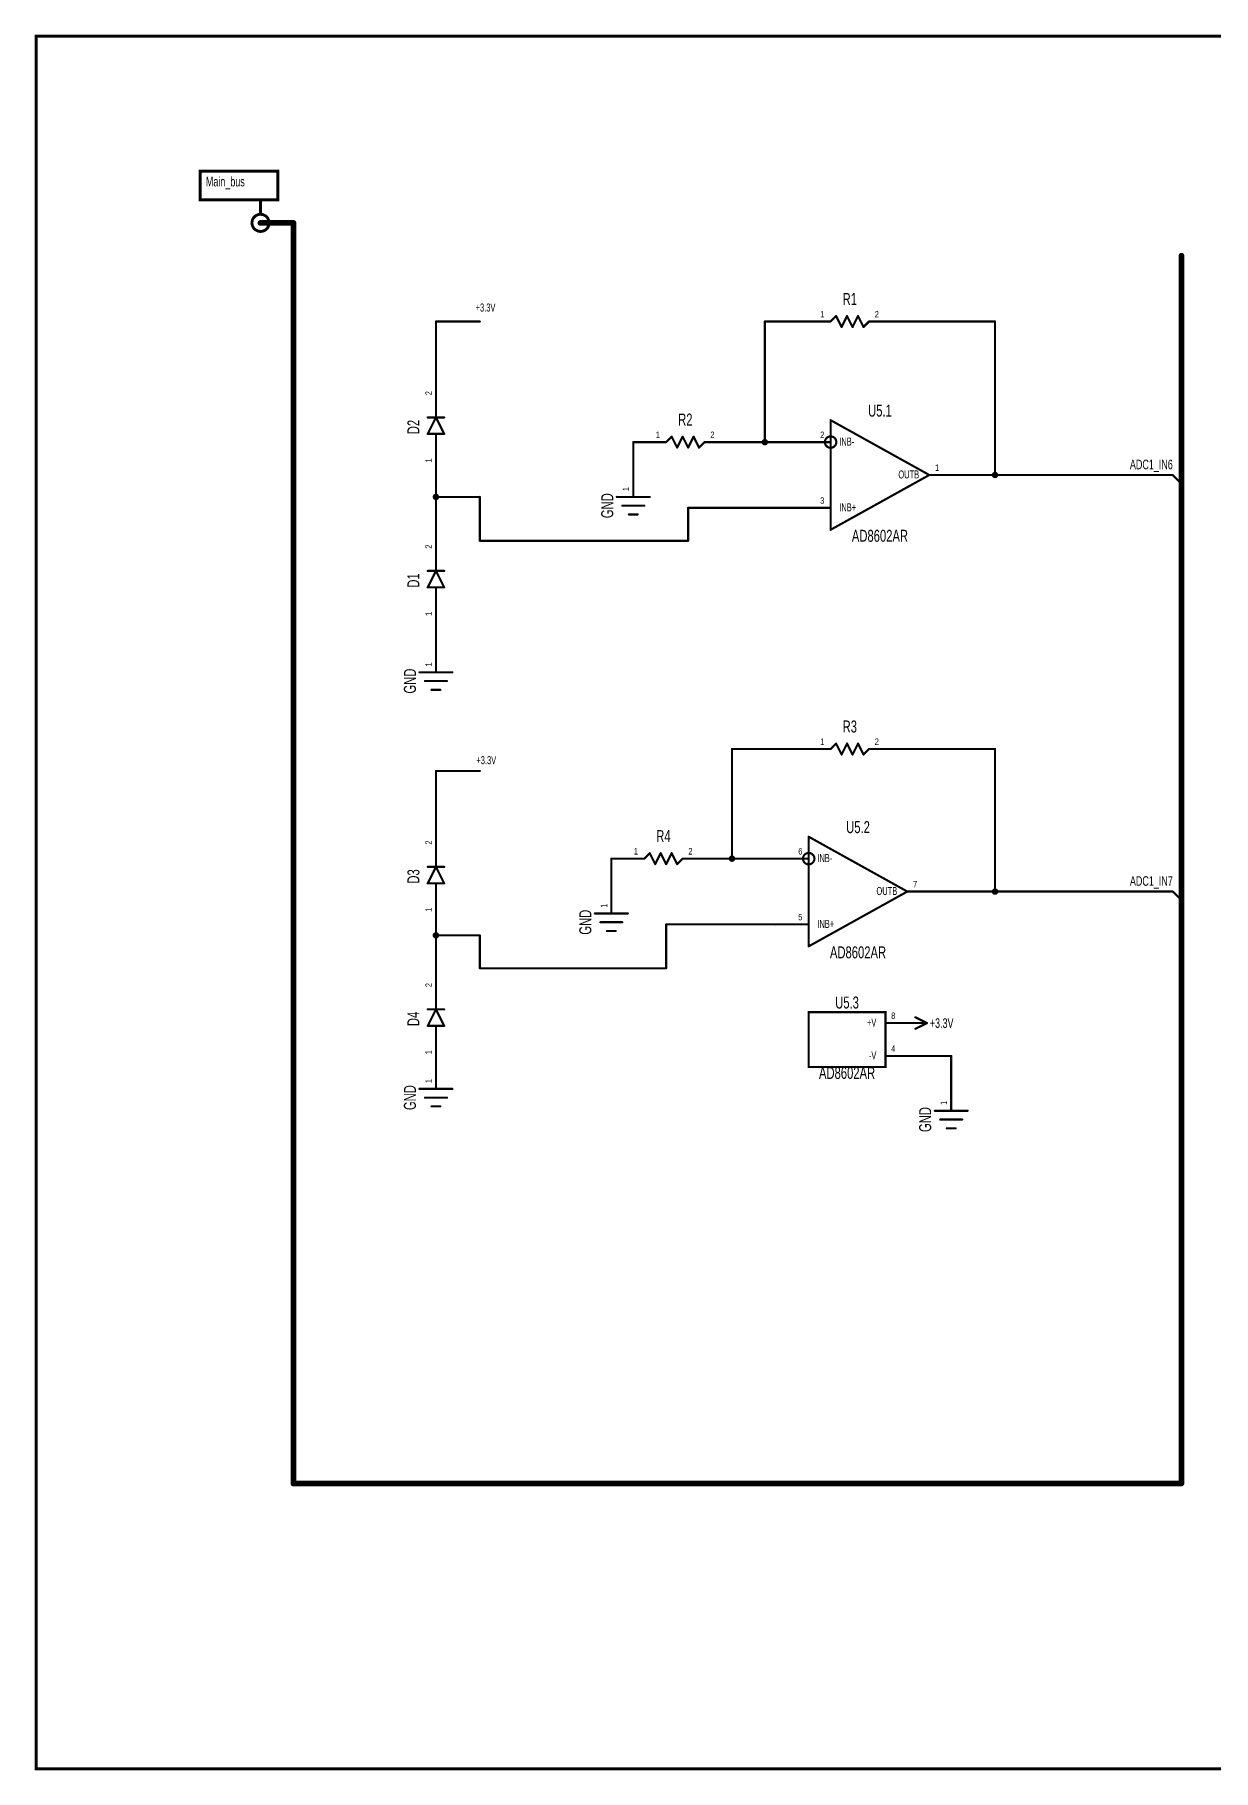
# Model space of a CAD drawing. Extents: x -5.1 to 5.7, y -4 to 4.
# Drawn here: x -5.08 to 0.3, y -3.96 to 3.96 of the extents above; entities that cross this region are included whole.
import ezdxf
from ezdxf.enums import TextEntityAlignment as Align

# ---------------------------------------------------------------- set-up
doc = ezdxf.new("R2010")
doc.units = 0
for name, color, linetype in [('Bus', 180, 'CONTINUOUS'), ('Element', 253, 'CONTINUOUS'), ('Net', 50, 'CONTINUOUS'), ('Pin', 50, 'CONTINUOUS'), ('Shapes', 252, 'CONTINUOUS'), ('Titles', 253, 'CONTINUOUS')]:
    doc.layers.add(name, color=color, linetype=linetype)

msp = doc.modelspace()

# ---------------------------------------------------------------- linework, layer by layer
at = {"layer": 'Bus', "linetype": 'CONTINUOUS', "const_width": 0.0131}
for points in [[(-4.0566, 3.1, 1), (-4.0434, 3.1, 1), (-4.0566, 3.1, 1)], [(-3.9066, 3.1, 1), (-3.8934, 3.1, 1), (-3.9066, 3.1, 1)], [(-3.9066, 3.1, 1), (-3.8934, 3.1, 1), (-3.9066, 3.1, 1)], [(0.1434, 2.95, 1), (0.1566, 2.95, 1), (0.1434, 2.95, 1)], [(-3.9066, -2.65, 1), (-3.8934, -2.65, 1), (-3.9066, -2.65, 1)], [(-3.9066, -2.65, 1), (-3.8934, -2.65, 1), (-3.9066, -2.65, 1)], [(0.1434, -2.65, 1), (0.1566, -2.65, 1), (0.1434, -2.65, 1)], [(0.1434, -2.65, 1), (0.1566, -2.65, 1), (0.1434, -2.65, 1)]]:
    msp.add_lwpolyline(points, format="xyb", dxfattribs=at)
at = {"layer": 'Bus', "linetype": 'CONTINUOUS', "const_width": 0.0262}
for points in [[(-4.05, 3.1), (-3.9, 3.1)], [(-3.9, 3.1), (-3.9, -2.65)], [(0.15, -2.65), (0.15, 2.95)], [(-3.9, -2.65), (0.15, -2.65)]]:
    msp.add_lwpolyline(points, dxfattribs=at)
at = {"layer": 'Element', "linetype": 'CONTINUOUS'}
for points, const_width in [([(-4.3256, 3.3362), (-3.9713, 3.3362), (-3.9713, 3.205), (-4.3256, 3.205), (-4.3256, 3.3362)], 0.0131), ([(-4.05, 3.205), (-4.05, 3.1394)], 0.0131), ([(-4.0106, 3.1), (-4.0126, 3.1122), (-4.0181, 3.1231), (-4.0269, 3.1319), (-4.0378, 3.1374), (-4.05, 3.1394), (-4.0622, 3.1374), (-4.0731, 3.1319), (-4.0819, 3.1231), (-4.0874, 3.1122), (-4.0894, 3.1), (-4.0874, 3.0878), (-4.0819, 3.0769), (-4.0731, 3.0681), (-4.0622, 3.0626), (-4.05, 3.0606), (-4.0378, 3.0626), (-4.0269, 3.0681), (-4.0181, 3.0769), (-4.0126, 3.0878), (-4.0106, 3.1)], 0.0131), ([(-1.45, 2.65), (-1.5375, 2.65)], 0.0098), ([(-1.45, 2.65), (-1.425, 2.675)], 0.0098), ([(-1.425, 2.675), (-1.4, 2.625)], 0.0098), ([(-1.4, 2.625), (-1.375, 2.675)], 0.0098), ([(-1.375, 2.675), (-1.35, 2.625)], 0.0098), ([(-1.35, 2.625), (-1.325, 2.675)], 0.0098), ([(-1.325, 2.675), (-1.3, 2.625)], 0.0098), ([(-1.3, 2.625), (-1.275, 2.65)], 0.0098), ([(-1.275, 2.65), (-1.1875, 2.65)], 0.0098), ([(-3.2875, 2.1375), (-3.25, 2.2125)], 0.0098), ([(-3.2875, 2.2125), (-3.2125, 2.2125)], 0.0098), ([(-3.25, 2.2125), (-3.25, 2.2875)], 0.0098), ([(-3.2125, 2.1375), (-3.25, 2.2125)], 0.0098), ([(-3.25, 2.1375), (-3.2875, 2.1375)], 0.0098), ([(-3.25, 2.05), (-3.25, 2.1375)], 0.0098), ([(-3.2125, 2.1375), (-3.25, 2.1375)], 0.0098), ([(-1.45, 1.7), (-1.45, 2.2)], 0.0098), ([(-1.45, 2.2), (-1, 1.95)], 0.0098), ([(-2.2, 2.1), (-2.2875, 2.1)], 0.0098), ([(-2.2, 2.1), (-2.175, 2.125)], 0.0098), ([(-2.175, 2.125), (-2.15, 2.075)], 0.0098), ([(-2.15, 2.075), (-2.125, 2.125)], 0.0098), ([(-2.125, 2.125), (-2.1, 2.075)], 0.0098), ([(-2.1, 2.075), (-2.075, 2.125)], 0.0098), ([(-2.075, 2.125), (-2.05, 2.075)], 0.0098), ([(-2.05, 2.075), (-2.025, 2.1)], 0.0098), ([(-2.025, 2.1), (-1.9375, 2.1)], 0.0098), ([(-1, 1.95), (-1.45, 1.7)], 0.0098), ([(-2.425, 1.85), (-2.275, 1.85)], 0.0098), ([(-2.4, 1.81), (-2.3, 1.81)], 0.0098), ([(-2.37, 1.77), (-2.33, 1.77)], 0.0098), ([(-3.25, 1.5125), (-3.25, 1.5875)], 0.0098), ([(-3.2875, 1.4375), (-3.25, 1.5125)], 0.0098), ([(-3.2875, 1.5125), (-3.2125, 1.5125)], 0.0098), ([(-3.2125, 1.4375), (-3.25, 1.5125)], 0.0098), ([(-3.25, 1.4375), (-3.2875, 1.4375)], 0.0098), ([(-3.25, 1.35), (-3.25, 1.4375)], 0.0098), ([(-3.2125, 1.4375), (-3.25, 1.4375)], 0.0098), ([(-3.325, 1.05), (-3.175, 1.05)], 0.0098), ([(-3.3, 1.01), (-3.2, 1.01)], 0.0098), ([(-3.27, 0.97), (-3.23, 0.97)], 0.0098), ([(-1.45, 0.7), (-1.425, 0.725)], 0.0098), ([(-1.425, 0.725), (-1.4, 0.675)], 0.0098), ([(-1.4, 0.675), (-1.375, 0.725)], 0.0098), ([(-1.375, 0.725), (-1.35, 0.675)], 0.0098), ([(-1.35, 0.675), (-1.325, 0.725)], 0.0098), ([(-1.325, 0.725), (-1.3, 0.675)], 0.0098), ([(-1.45, 0.7), (-1.5375, 0.7)], 0.0098), ([(-1.3, 0.675), (-1.275, 0.7)], 0.0098), ([(-1.275, 0.7), (-1.1875, 0.7)], 0.0098), ([(-3.25, 0.1625), (-3.25, 0.2375)], 0.0098), ([(-1.55, -0.2), (-1.55, 0.3)], 0.0098), ([(-1.55, 0.3), (-1.1, 0.05)], 0.0098), ([(-3.2875, 0.0875), (-3.25, 0.1625)], 0.0098), ([(-3.2875, 0.1625), (-3.2125, 0.1625)], 0.0098), ([(-3.2125, 0.0875), (-3.25, 0.1625)], 0.0098), ([(-2.3, 0.2), (-2.3875, 0.2)], 0.0098), ([(-2.3, 0.2), (-2.275, 0.225)], 0.0098), ([(-2.275, 0.225), (-2.25, 0.175)], 0.0098), ([(-2.25, 0.175), (-2.225, 0.225)], 0.0098), ([(-2.225, 0.225), (-2.2, 0.175)], 0.0098), ([(-2.2, 0.175), (-2.175, 0.225)], 0.0098), ([(-2.175, 0.225), (-2.15, 0.175)], 0.0098), ([(-2.15, 0.175), (-2.125, 0.2)], 0.0098), ([(-2.125, 0.2), (-2.0375, 0.2)], 0.0098), ([(-3.25, 0.0875), (-3.2875, 0.0875)], 0.0098), ([(-3.25, 0), (-3.25, 0.0875)], 0.0098), ([(-3.2125, 0.0875), (-3.25, 0.0875)], 0.0098), ([(-1.1, 0.05), (-1.55, -0.2)], 0.0098), ([(-2.525, -0.05), (-2.375, -0.05)], 0.0098), ([(-2.5, -0.09), (-2.4, -0.09)], 0.0098), ([(-2.47, -0.13), (-2.43, -0.13)], 0.0098), ([(-3.25, -0.4875), (-3.25, -0.4125)], 0.0098), ([(-3.2875, -0.5625), (-3.25, -0.4875)], 0.0098), ([(-3.2875, -0.4875), (-3.2125, -0.4875)], 0.0098), ([(-3.2125, -0.5625), (-3.25, -0.4875)], 0.0098), ([(-1.55, -0.5), (-1.2, -0.5), (-1.2, -0.75), (-1.55, -0.75), (-1.55, -0.5)], 0.0098), ([(-3.25, -0.5625), (-3.2875, -0.5625)], 0.0098), ([(-3.25, -0.65), (-3.25, -0.5625)], 0.0098), ([(-3.2125, -0.5625), (-3.25, -0.5625)], 0.0098), ([(-3.325, -0.85), (-3.175, -0.85)], 0.0098), ([(-3.3, -0.89), (-3.2, -0.89)], 0.0098), ([(-3.27, -0.93), (-3.23, -0.93)], 0.0098), ([(-0.975, -0.95), (-0.825, -0.95)], 0.0098), ([(-0.95, -0.99), (-0.85, -0.99)], 0.0098), ([(-0.92, -1.03), (-0.88, -1.03)], 0.0098)]:
    msp.add_lwpolyline(points, dxfattribs=dict(at, const_width=const_width))
for points, const_width in [([(-4.0533, 3.205, 1), (-4.0467, 3.205, 1), (-4.0533, 3.205, 1)], 0.0066), ([(-4.0533, 3.1394, 1), (-4.0467, 3.1394, 1), (-4.0533, 3.1394, 1)], 0.0066), ([(-4.0139, 3.1, 1), (-4.0073, 3.1, 1), (-4.0139, 3.1, 1)], 0.0066), ([(-1.54, 2.65, 1), (-1.535, 2.65, 1), (-1.54, 2.65, 1)], 0.0049), ([(-1.4525, 2.65, 1), (-1.4475, 2.65, 1), (-1.4525, 2.65, 1)], 0.0049), ([(-1.4525, 2.65, 1), (-1.4475, 2.65, 1), (-1.4525, 2.65, 1)], 0.0049), ([(-1.4275, 2.675, 1), (-1.4225, 2.675, 1), (-1.4275, 2.675, 1)], 0.0049), ([(-1.4275, 2.675, 1), (-1.4225, 2.675, 1), (-1.4275, 2.675, 1)], 0.0049), ([(-1.4025, 2.625, 1), (-1.3975, 2.625, 1), (-1.4025, 2.625, 1)], 0.0049), ([(-1.4025, 2.625, 1), (-1.3975, 2.625, 1), (-1.4025, 2.625, 1)], 0.0049), ([(-1.3775, 2.675, 1), (-1.3725, 2.675, 1), (-1.3775, 2.675, 1)], 0.0049), ([(-1.3775, 2.675, 1), (-1.3725, 2.675, 1), (-1.3775, 2.675, 1)], 0.0049), ([(-1.3525, 2.625, 1), (-1.3475, 2.625, 1), (-1.3525, 2.625, 1)], 0.0049), ([(-1.3525, 2.625, 1), (-1.3475, 2.625, 1), (-1.3525, 2.625, 1)], 0.0049), ([(-1.3275, 2.675, 1), (-1.3225, 2.675, 1), (-1.3275, 2.675, 1)], 0.0049), ([(-1.3275, 2.675, 1), (-1.3225, 2.675, 1), (-1.3275, 2.675, 1)], 0.0049), ([(-1.3025, 2.625, 1), (-1.2975, 2.625, 1), (-1.3025, 2.625, 1)], 0.0049), ([(-1.3025, 2.625, 1), (-1.2975, 2.625, 1), (-1.3025, 2.625, 1)], 0.0049), ([(-1.2775, 2.65, 1), (-1.2725, 2.65, 1), (-1.2775, 2.65, 1)], 0.0049), ([(-1.2775, 2.65, 1), (-1.2725, 2.65, 1), (-1.2775, 2.65, 1)], 0.0049), ([(-1.19, 2.65, 1), (-1.185, 2.65, 1), (-1.19, 2.65, 1)], 0.0049), ([(-3.29, 2.2125, 1), (-3.285, 2.2125, 1), (-3.29, 2.2125, 1)], 0.0049), ([(-3.2525, 2.2875, 1), (-3.2475, 2.2875, 1), (-3.2525, 2.2875, 1)], 0.0049), ([(-3.2525, 2.2125, 1), (-3.2475, 2.2125, 1), (-3.2525, 2.2125, 1)], 0.0049), ([(-3.2525, 2.2125, 1), (-3.2475, 2.2125, 1), (-3.2525, 2.2125, 1)], 0.0049), ([(-3.2525, 2.2125, 1), (-3.2475, 2.2125, 1), (-3.2525, 2.2125, 1)], 0.0049), ([(-3.215, 2.2125, 1), (-3.21, 2.2125, 1), (-3.215, 2.2125, 1)], 0.0049), ([(-3.29, 2.1375, 1), (-3.285, 2.1375, 1), (-3.29, 2.1375, 1)], 0.0049), ([(-3.29, 2.1375, 1), (-3.285, 2.1375, 1), (-3.29, 2.1375, 1)], 0.0049), ([(-3.2525, 2.1375, 1), (-3.2475, 2.1375, 1), (-3.2525, 2.1375, 1)], 0.0049), ([(-3.2525, 2.1375, 1), (-3.2475, 2.1375, 1), (-3.2525, 2.1375, 1)], 0.0049), ([(-3.2525, 2.1375, 1), (-3.2475, 2.1375, 1), (-3.2525, 2.1375, 1)], 0.0049), ([(-3.215, 2.1375, 1), (-3.21, 2.1375, 1), (-3.215, 2.1375, 1)], 0.0049), ([(-3.215, 2.1375, 1), (-3.21, 2.1375, 1), (-3.215, 2.1375, 1)], 0.0049), ([(-1.4525, 2.2, 1), (-1.4475, 2.2, 1), (-1.4525, 2.2, 1)], 0.0049), ([(-1.4525, 2.2, 1), (-1.4475, 2.2, 1), (-1.4525, 2.2, 1)], 0.0049), ([(-2.29, 2.1, 1), (-2.285, 2.1, 1), (-2.29, 2.1, 1)], 0.0049), ([(-2.2025, 2.1, 1), (-2.1975, 2.1, 1), (-2.2025, 2.1, 1)], 0.0049), ([(-2.2025, 2.1, 1), (-2.1975, 2.1, 1), (-2.2025, 2.1, 1)], 0.0049), ([(-2.1775, 2.125, 1), (-2.1725, 2.125, 1), (-2.1775, 2.125, 1)], 0.0049), ([(-2.1775, 2.125, 1), (-2.1725, 2.125, 1), (-2.1775, 2.125, 1)], 0.0049), ([(-2.1525, 2.075, 1), (-2.1475, 2.075, 1), (-2.1525, 2.075, 1)], 0.0049), ([(-2.1525, 2.075, 1), (-2.1475, 2.075, 1), (-2.1525, 2.075, 1)], 0.0049), ([(-2.1275, 2.125, 1), (-2.1225, 2.125, 1), (-2.1275, 2.125, 1)], 0.0049), ([(-2.1275, 2.125, 1), (-2.1225, 2.125, 1), (-2.1275, 2.125, 1)], 0.0049), ([(-2.1025, 2.075, 1), (-2.0975, 2.075, 1), (-2.1025, 2.075, 1)], 0.0049), ([(-2.1025, 2.075, 1), (-2.0975, 2.075, 1), (-2.1025, 2.075, 1)], 0.0049), ([(-2.0775, 2.125, 1), (-2.0725, 2.125, 1), (-2.0775, 2.125, 1)], 0.0049), ([(-2.0775, 2.125, 1), (-2.0725, 2.125, 1), (-2.0775, 2.125, 1)], 0.0049), ([(-2.0525, 2.075, 1), (-2.0475, 2.075, 1), (-2.0525, 2.075, 1)], 0.0049), ([(-2.0525, 2.075, 1), (-2.0475, 2.075, 1), (-2.0525, 2.075, 1)], 0.0049), ([(-2.0275, 2.1, 1), (-2.0225, 2.1, 1), (-2.0275, 2.1, 1)], 0.0049), ([(-2.0275, 2.1, 1), (-2.0225, 2.1, 1), (-2.0275, 2.1, 1)], 0.0049), ([(-1.94, 2.1, 1), (-1.935, 2.1, 1), (-1.94, 2.1, 1)], 0.0049), ([(-3.2525, 2.05, 1), (-3.2475, 2.05, 1), (-3.2525, 2.05, 1)], 0.0049), ([(-1.0025, 1.95, 1), (-0.9975, 1.95, 1), (-1.0025, 1.95, 1)], 0.0049), ([(-1.0025, 1.95, 1), (-0.9975, 1.95, 1), (-1.0025, 1.95, 1)], 0.0049), ([(-2.4275, 1.85, 1), (-2.4225, 1.85, 1), (-2.4275, 1.85, 1)], 0.0049), ([(-2.2775, 1.85, 1), (-2.2725, 1.85, 1), (-2.2775, 1.85, 1)], 0.0049), ([(-2.4025, 1.81, 1), (-2.3975, 1.81, 1), (-2.4025, 1.81, 1)], 0.0049), ([(-2.3725, 1.77, 1), (-2.3675, 1.77, 1), (-2.3725, 1.77, 1)], 0.0049), ([(-2.3325, 1.77, 1), (-2.3275, 1.77, 1), (-2.3325, 1.77, 1)], 0.0049), ([(-2.3025, 1.81, 1), (-2.2975, 1.81, 1), (-2.3025, 1.81, 1)], 0.0049), ([(-1.4525, 1.7, 1), (-1.4475, 1.7, 1), (-1.4525, 1.7, 1)], 0.0049), ([(-1.4525, 1.7, 1), (-1.4475, 1.7, 1), (-1.4525, 1.7, 1)], 0.0049), ([(-3.2525, 1.5875, 1), (-3.2475, 1.5875, 1), (-3.2525, 1.5875, 1)], 0.0049), ([(-3.29, 1.5125, 1), (-3.285, 1.5125, 1), (-3.29, 1.5125, 1)], 0.0049), ([(-3.2525, 1.5125, 1), (-3.2475, 1.5125, 1), (-3.2525, 1.5125, 1)], 0.0049), ([(-3.2525, 1.5125, 1), (-3.2475, 1.5125, 1), (-3.2525, 1.5125, 1)], 0.0049), ([(-3.2525, 1.5125, 1), (-3.2475, 1.5125, 1), (-3.2525, 1.5125, 1)], 0.0049), ([(-3.215, 1.5125, 1), (-3.21, 1.5125, 1), (-3.215, 1.5125, 1)], 0.0049), ([(-3.29, 1.4375, 1), (-3.285, 1.4375, 1), (-3.29, 1.4375, 1)], 0.0049), ([(-3.29, 1.4375, 1), (-3.285, 1.4375, 1), (-3.29, 1.4375, 1)], 0.0049), ([(-3.2525, 1.4375, 1), (-3.2475, 1.4375, 1), (-3.2525, 1.4375, 1)], 0.0049), ([(-3.2525, 1.4375, 1), (-3.2475, 1.4375, 1), (-3.2525, 1.4375, 1)], 0.0049), ([(-3.2525, 1.4375, 1), (-3.2475, 1.4375, 1), (-3.2525, 1.4375, 1)], 0.0049), ([(-3.215, 1.4375, 1), (-3.21, 1.4375, 1), (-3.215, 1.4375, 1)], 0.0049), ([(-3.215, 1.4375, 1), (-3.21, 1.4375, 1), (-3.215, 1.4375, 1)], 0.0049), ([(-3.2525, 1.35, 1), (-3.2475, 1.35, 1), (-3.2525, 1.35, 1)], 0.0049), ([(-3.3275, 1.05, 1), (-3.3225, 1.05, 1), (-3.3275, 1.05, 1)], 0.0049), ([(-3.1775, 1.05, 1), (-3.1725, 1.05, 1), (-3.1775, 1.05, 1)], 0.0049), ([(-3.3025, 1.01, 1), (-3.2975, 1.01, 1), (-3.3025, 1.01, 1)], 0.0049), ([(-3.2725, 0.97, 1), (-3.2675, 0.97, 1), (-3.2725, 0.97, 1)], 0.0049), ([(-3.2325, 0.97, 1), (-3.2275, 0.97, 1), (-3.2325, 0.97, 1)], 0.0049), ([(-3.2025, 1.01, 1), (-3.1975, 1.01, 1), (-3.2025, 1.01, 1)], 0.0049), ([(-1.4275, 0.725, 1), (-1.4225, 0.725, 1), (-1.4275, 0.725, 1)], 0.0049), ([(-1.4275, 0.725, 1), (-1.4225, 0.725, 1), (-1.4275, 0.725, 1)], 0.0049), ([(-1.3775, 0.725, 1), (-1.3725, 0.725, 1), (-1.3775, 0.725, 1)], 0.0049), ([(-1.3775, 0.725, 1), (-1.3725, 0.725, 1), (-1.3775, 0.725, 1)], 0.0049), ([(-1.3275, 0.725, 1), (-1.3225, 0.725, 1), (-1.3275, 0.725, 1)], 0.0049), ([(-1.3275, 0.725, 1), (-1.3225, 0.725, 1), (-1.3275, 0.725, 1)], 0.0049), ([(-1.54, 0.7, 1), (-1.535, 0.7, 1), (-1.54, 0.7, 1)], 0.0049), ([(-1.4525, 0.7, 1), (-1.4475, 0.7, 1), (-1.4525, 0.7, 1)], 0.0049), ([(-1.4525, 0.7, 1), (-1.4475, 0.7, 1), (-1.4525, 0.7, 1)], 0.0049), ([(-1.4025, 0.675, 1), (-1.3975, 0.675, 1), (-1.4025, 0.675, 1)], 0.0049), ([(-1.4025, 0.675, 1), (-1.3975, 0.675, 1), (-1.4025, 0.675, 1)], 0.0049), ([(-1.3525, 0.675, 1), (-1.3475, 0.675, 1), (-1.3525, 0.675, 1)], 0.0049), ([(-1.3525, 0.675, 1), (-1.3475, 0.675, 1), (-1.3525, 0.675, 1)], 0.0049), ([(-1.3025, 0.675, 1), (-1.2975, 0.675, 1), (-1.3025, 0.675, 1)], 0.0049), ([(-1.3025, 0.675, 1), (-1.2975, 0.675, 1), (-1.3025, 0.675, 1)], 0.0049), ([(-1.2775, 0.7, 1), (-1.2725, 0.7, 1), (-1.2775, 0.7, 1)], 0.0049), ([(-1.2775, 0.7, 1), (-1.2725, 0.7, 1), (-1.2775, 0.7, 1)], 0.0049), ([(-1.19, 0.7, 1), (-1.185, 0.7, 1), (-1.19, 0.7, 1)], 0.0049), ([(-3.2525, 0.2375, 1), (-3.2475, 0.2375, 1), (-3.2525, 0.2375, 1)], 0.0049), ([(-1.5525, 0.3, 1), (-1.5475, 0.3, 1), (-1.5525, 0.3, 1)], 0.0049), ([(-1.5525, 0.3, 1), (-1.5475, 0.3, 1), (-1.5525, 0.3, 1)], 0.0049), ([(-3.29, 0.1625, 1), (-3.285, 0.1625, 1), (-3.29, 0.1625, 1)], 0.0049), ([(-3.2525, 0.1625, 1), (-3.2475, 0.1625, 1), (-3.2525, 0.1625, 1)], 0.0049), ([(-3.2525, 0.1625, 1), (-3.2475, 0.1625, 1), (-3.2525, 0.1625, 1)], 0.0049), ([(-3.2525, 0.1625, 1), (-3.2475, 0.1625, 1), (-3.2525, 0.1625, 1)], 0.0049), ([(-3.215, 0.1625, 1), (-3.21, 0.1625, 1), (-3.215, 0.1625, 1)], 0.0049), ([(-2.39, 0.2, 1), (-2.385, 0.2, 1), (-2.39, 0.2, 1)], 0.0049), ([(-2.3025, 0.2, 1), (-2.2975, 0.2, 1), (-2.3025, 0.2, 1)], 0.0049), ([(-2.3025, 0.2, 1), (-2.2975, 0.2, 1), (-2.3025, 0.2, 1)], 0.0049), ([(-2.2775, 0.225, 1), (-2.2725, 0.225, 1), (-2.2775, 0.225, 1)], 0.0049), ([(-2.2775, 0.225, 1), (-2.2725, 0.225, 1), (-2.2775, 0.225, 1)], 0.0049), ([(-2.2525, 0.175, 1), (-2.2475, 0.175, 1), (-2.2525, 0.175, 1)], 0.0049), ([(-2.2525, 0.175, 1), (-2.2475, 0.175, 1), (-2.2525, 0.175, 1)], 0.0049), ([(-2.2275, 0.225, 1), (-2.2225, 0.225, 1), (-2.2275, 0.225, 1)], 0.0049), ([(-2.2275, 0.225, 1), (-2.2225, 0.225, 1), (-2.2275, 0.225, 1)], 0.0049), ([(-2.2025, 0.175, 1), (-2.1975, 0.175, 1), (-2.2025, 0.175, 1)], 0.0049), ([(-2.2025, 0.175, 1), (-2.1975, 0.175, 1), (-2.2025, 0.175, 1)], 0.0049), ([(-2.1775, 0.225, 1), (-2.1725, 0.225, 1), (-2.1775, 0.225, 1)], 0.0049), ([(-2.1775, 0.225, 1), (-2.1725, 0.225, 1), (-2.1775, 0.225, 1)], 0.0049), ([(-2.1525, 0.175, 1), (-2.1475, 0.175, 1), (-2.1525, 0.175, 1)], 0.0049), ([(-2.1525, 0.175, 1), (-2.1475, 0.175, 1), (-2.1525, 0.175, 1)], 0.0049), ([(-2.1275, 0.2, 1), (-2.1225, 0.2, 1), (-2.1275, 0.2, 1)], 0.0049), ([(-2.1275, 0.2, 1), (-2.1225, 0.2, 1), (-2.1275, 0.2, 1)], 0.0049), ([(-2.04, 0.2, 1), (-2.035, 0.2, 1), (-2.04, 0.2, 1)], 0.0049), ([(-3.29, 0.0875, 1), (-3.285, 0.0875, 1), (-3.29, 0.0875, 1)], 0.0049), ([(-3.29, 0.0875, 1), (-3.285, 0.0875, 1), (-3.29, 0.0875, 1)], 0.0049), ([(-3.2525, 0.0875, 1), (-3.2475, 0.0875, 1), (-3.2525, 0.0875, 1)], 0.0049), ([(-3.2525, 0.0875, 1), (-3.2475, 0.0875, 1), (-3.2525, 0.0875, 1)], 0.0049), ([(-3.2525, 0.0875, 1), (-3.2475, 0.0875, 1), (-3.2525, 0.0875, 1)], 0.0049), ([(-3.215, 0.0875, 1), (-3.21, 0.0875, 1), (-3.215, 0.0875, 1)], 0.0049), ([(-3.215, 0.0875, 1), (-3.21, 0.0875, 1), (-3.215, 0.0875, 1)], 0.0049), ([(-3.2525, 0, 1), (-3.2475, 0, 1), (-3.2525, 0, 1)], 0.0049), ([(-1.1025, 0.05, 1), (-1.0975, 0.05, 1), (-1.1025, 0.05, 1)], 0.0049), ([(-1.1025, 0.05, 1), (-1.0975, 0.05, 1), (-1.1025, 0.05, 1)], 0.0049), ([(-2.5275, -0.05, 1), (-2.5225, -0.05, 1), (-2.5275, -0.05, 1)], 0.0049), ([(-2.3775, -0.05, 1), (-2.3725, -0.05, 1), (-2.3775, -0.05, 1)], 0.0049), ([(-2.5025, -0.09, 1), (-2.4975, -0.09, 1), (-2.5025, -0.09, 1)], 0.0049), ([(-2.4725, -0.13, 1), (-2.4675, -0.13, 1), (-2.4725, -0.13, 1)], 0.0049), ([(-2.4325, -0.13, 1), (-2.4275, -0.13, 1), (-2.4325, -0.13, 1)], 0.0049), ([(-2.4025, -0.09, 1), (-2.3975, -0.09, 1), (-2.4025, -0.09, 1)], 0.0049), ([(-1.5525, -0.2, 1), (-1.5475, -0.2, 1), (-1.5525, -0.2, 1)], 0.0049), ([(-1.5525, -0.2, 1), (-1.5475, -0.2, 1), (-1.5525, -0.2, 1)], 0.0049), ([(-3.2525, -0.4125, 1), (-3.2475, -0.4125, 1), (-3.2525, -0.4125, 1)], 0.0049), ([(-3.29, -0.4875, 1), (-3.285, -0.4875, 1), (-3.29, -0.4875, 1)], 0.0049), ([(-3.2525, -0.4875, 1), (-3.2475, -0.4875, 1), (-3.2525, -0.4875, 1)], 0.0049), ([(-3.2525, -0.4875, 1), (-3.2475, -0.4875, 1), (-3.2525, -0.4875, 1)], 0.0049), ([(-3.2525, -0.4875, 1), (-3.2475, -0.4875, 1), (-3.2525, -0.4875, 1)], 0.0049), ([(-3.215, -0.4875, 1), (-3.21, -0.4875, 1), (-3.215, -0.4875, 1)], 0.0049), ([(-3.29, -0.5625, 1), (-3.285, -0.5625, 1), (-3.29, -0.5625, 1)], 0.0049), ([(-3.29, -0.5625, 1), (-3.285, -0.5625, 1), (-3.29, -0.5625, 1)], 0.0049), ([(-3.2525, -0.5625, 1), (-3.2475, -0.5625, 1), (-3.2525, -0.5625, 1)], 0.0049), ([(-3.2525, -0.5625, 1), (-3.2475, -0.5625, 1), (-3.2525, -0.5625, 1)], 0.0049), ([(-3.2525, -0.5625, 1), (-3.2475, -0.5625, 1), (-3.2525, -0.5625, 1)], 0.0049), ([(-3.215, -0.5625, 1), (-3.21, -0.5625, 1), (-3.215, -0.5625, 1)], 0.0049), ([(-3.215, -0.5625, 1), (-3.21, -0.5625, 1), (-3.215, -0.5625, 1)], 0.0049), ([(-3.2525, -0.65, 1), (-3.2475, -0.65, 1), (-3.2525, -0.65, 1)], 0.0049), ([(-3.3275, -0.85, 1), (-3.3225, -0.85, 1), (-3.3275, -0.85, 1)], 0.0049), ([(-3.1775, -0.85, 1), (-3.1725, -0.85, 1), (-3.1775, -0.85, 1)], 0.0049), ([(-3.3025, -0.89, 1), (-3.2975, -0.89, 1), (-3.3025, -0.89, 1)], 0.0049), ([(-3.2725, -0.93, 1), (-3.2675, -0.93, 1), (-3.2725, -0.93, 1)], 0.0049), ([(-3.2325, -0.93, 1), (-3.2275, -0.93, 1), (-3.2325, -0.93, 1)], 0.0049), ([(-3.2025, -0.89, 1), (-3.1975, -0.89, 1), (-3.2025, -0.89, 1)], 0.0049), ([(-0.9775, -0.95, 1), (-0.9725, -0.95, 1), (-0.9775, -0.95, 1)], 0.0049), ([(-0.8275, -0.95, 1), (-0.8225, -0.95, 1), (-0.8275, -0.95, 1)], 0.0049), ([(-0.9525, -0.99, 1), (-0.9475, -0.99, 1), (-0.9525, -0.99, 1)], 0.0049), ([(-0.9225, -1.03, 1), (-0.9175, -1.03, 1), (-0.9225, -1.03, 1)], 0.0049), ([(-0.8825, -1.03, 1), (-0.8775, -1.03, 1), (-0.8825, -1.03, 1)], 0.0049), ([(-0.8525, -0.99, 1), (-0.8475, -0.99, 1), (-0.8525, -0.99, 1)], 0.0049)]:
    msp.add_lwpolyline(points, format="xyb", dxfattribs=dict(at, const_width=const_width))
at = {"layer": 'Net', "linetype": 'CONTINUOUS', "const_width": 0.0049}
for points in [[(-3.2525, 2.65, 1), (-3.2475, 2.65, 1), (-3.2525, 2.65, 1)], [(-3.2525, 2.65, 1), (-3.2475, 2.65, 1), (-3.2525, 2.65, 1)], [(-3.0525, 2.65, 1), (-3.0475, 2.65, 1), (-3.0525, 2.65, 1)], [(-1.7525, 2.65, 1), (-1.7475, 2.65, 1), (-1.7525, 2.65, 1)], [(-1.7525, 2.65, 1), (-1.7475, 2.65, 1), (-1.7525, 2.65, 1)], [(-1.6025, 2.65, 1), (-1.5975, 2.65, 1), (-1.6025, 2.65, 1)], [(-1.1275, 2.65, 1), (-1.1225, 2.65, 1), (-1.1275, 2.65, 1)], [(-0.7025, 2.65, 1), (-0.6975, 2.65, 1), (-0.7025, 2.65, 1)], [(-0.7025, 2.65, 1), (-0.6975, 2.65, 1), (-0.7025, 2.65, 1)], [(-3.2525, 2.4375, 1), (-3.2475, 2.4375, 1), (-3.2525, 2.4375, 1)], [(-2.3525, 2.1, 1), (-2.3475, 2.1, 1), (-2.3525, 2.1, 1)], [(-1.8775, 2.1, 1), (-1.8725, 2.1, 1), (-1.8775, 2.1, 1)], [(-1.7623, 2.1, 1), (-1.7574, 2.1, 1), (-1.7623, 2.1, 1)], [(-1.7525, 2.1, 1), (-1.7475, 2.1, 1), (-1.7525, 2.1, 1)], [(-1.6025, 2.1, 1), (-1.5975, 2.1, 1), (-1.6025, 2.1, 1)], [(-2.3525, 2, 1), (-2.3475, 2, 1), (-2.3525, 2, 1)], [(-3.2525, 1.9, 1), (-3.2475, 1.9, 1), (-3.2525, 1.9, 1)], [(-0.8525, 1.95, 1), (-0.8475, 1.95, 1), (-0.8525, 1.95, 1)], [(-0.7123, 1.95, 1), (-0.7074, 1.95, 1), (-0.7123, 1.95, 1)], [(-0.7025, 1.95, 1), (-0.6975, 1.95, 1), (-0.7025, 1.95, 1)], [(-0.7025, 1.95, 1), (-0.6975, 1.95, 1), (-0.7025, 1.95, 1)], [(-0.7025, 1.95, 1), (-0.6975, 1.95, 1), (-0.7025, 1.95, 1)], [(0.1082, 1.95, 1), (0.1131, 1.95, 1), (0.1082, 1.95, 1)], [(0.1082, 1.95, 1), (0.1131, 1.95, 1), (0.1082, 1.95, 1)], [(0.1475, 1.9106, 1), (0.1525, 1.9106, 1), (0.1475, 1.9106, 1)], [(-3.2623, 1.85, 1), (-3.2574, 1.85, 1), (-3.2623, 1.85, 1)], [(-3.2525, 1.85, 1), (-3.2475, 1.85, 1), (-3.2525, 1.85, 1)], [(-3.0525, 1.85, 1), (-3.0475, 1.85, 1), (-3.0525, 1.85, 1)], [(-3.0525, 1.85, 1), (-3.0475, 1.85, 1), (-3.0525, 1.85, 1)], [(-3.2525, 1.7375, 1), (-3.2475, 1.7375, 1), (-3.2525, 1.7375, 1)], [(-2.1025, 1.8, 1), (-2.0975, 1.8, 1), (-2.1025, 1.8, 1)], [(-2.1025, 1.8, 1), (-2.0975, 1.8, 1), (-2.1025, 1.8, 1)], [(-1.6025, 1.8, 1), (-1.5975, 1.8, 1), (-1.6025, 1.8, 1)], [(-3.0525, 1.65, 1), (-3.0475, 1.65, 1), (-3.0525, 1.65, 1)], [(-3.0525, 1.65, 1), (-3.0475, 1.65, 1), (-3.0525, 1.65, 1)], [(-2.1025, 1.65, 1), (-2.0975, 1.65, 1), (-2.1025, 1.65, 1)], [(-2.1025, 1.65, 1), (-2.0975, 1.65, 1), (-2.1025, 1.65, 1)], [(-3.2525, 1.2, 1), (-3.2475, 1.2, 1), (-3.2525, 1.2, 1)], [(-1.9025, 0.7, 1), (-1.8975, 0.7, 1), (-1.9025, 0.7, 1)], [(-1.9025, 0.7, 1), (-1.8975, 0.7, 1), (-1.9025, 0.7, 1)], [(-1.6025, 0.7, 1), (-1.5975, 0.7, 1), (-1.6025, 0.7, 1)], [(-1.1275, 0.7, 1), (-1.1225, 0.7, 1), (-1.1275, 0.7, 1)], [(-0.7025, 0.7, 1), (-0.6975, 0.7, 1), (-0.7025, 0.7, 1)], [(-0.7025, 0.7, 1), (-0.6975, 0.7, 1), (-0.7025, 0.7, 1)], [(-3.2525, 0.6, 1), (-3.2475, 0.6, 1), (-3.2525, 0.6, 1)], [(-3.2525, 0.6, 1), (-3.2475, 0.6, 1), (-3.2525, 0.6, 1)], [(-3.0525, 0.6, 1), (-3.0475, 0.6, 1), (-3.0525, 0.6, 1)], [(-3.2525, 0.3875, 1), (-3.2475, 0.3875, 1), (-3.2525, 0.3875, 1)], [(-2.4525, 0.2, 1), (-2.4475, 0.2, 1), (-2.4525, 0.2, 1)], [(-1.9775, 0.2, 1), (-1.9725, 0.2, 1), (-1.9775, 0.2, 1)], [(-1.9123, 0.2, 1), (-1.9074, 0.2, 1), (-1.9123, 0.2, 1)], [(-1.9025, 0.2, 1), (-1.8975, 0.2, 1), (-1.9025, 0.2, 1)], [(-1.7025, 0.2, 1), (-1.6975, 0.2, 1), (-1.7025, 0.2, 1)], [(-2.4525, 0.1, 1), (-2.4475, 0.1, 1), (-2.4525, 0.1, 1)], [(-0.9525, 0.05, 1), (-0.9475, 0.05, 1), (-0.9525, 0.05, 1)], [(-0.7123, 0.05, 1), (-0.7074, 0.05, 1), (-0.7123, 0.05, 1)], [(-0.7025, 0.05, 1), (-0.6975, 0.05, 1), (-0.7025, 0.05, 1)], [(-0.7025, 0.05, 1), (-0.6975, 0.05, 1), (-0.7025, 0.05, 1)], [(-0.7025, 0.05, 1), (-0.6975, 0.05, 1), (-0.7025, 0.05, 1)], [(0.1082, 0.05, 1), (0.1131, 0.05, 1), (0.1082, 0.05, 1)], [(0.1082, 0.05, 1), (0.1131, 0.05, 1), (0.1082, 0.05, 1)], [(0.1475, 0.0106, 1), (0.1525, 0.0106, 1), (0.1475, 0.0106, 1)], [(-3.2623, -0.15, 1), (-3.2574, -0.15, 1), (-3.2623, -0.15, 1)], [(-3.2525, -0.15, 1), (-3.2475, -0.15, 1), (-3.2525, -0.15, 1)], [(-3.2525, -0.15, 1), (-3.2475, -0.15, 1), (-3.2525, -0.15, 1)], [(-3.0525, -0.15, 1), (-3.0475, -0.15, 1), (-3.0525, -0.15, 1)], [(-3.0525, -0.15, 1), (-3.0475, -0.15, 1), (-3.0525, -0.15, 1)], [(-2.2025, -0.1, 1), (-2.1975, -0.1, 1), (-2.2025, -0.1, 1)], [(-2.2025, -0.1, 1), (-2.1975, -0.1, 1), (-2.2025, -0.1, 1)], [(-1.7025, -0.1, 1), (-1.6975, -0.1, 1), (-1.7025, -0.1, 1)], [(-3.2525, -0.2625, 1), (-3.2475, -0.2625, 1), (-3.2525, -0.2625, 1)], [(-3.0525, -0.3, 1), (-3.0475, -0.3, 1), (-3.0525, -0.3, 1)], [(-3.0525, -0.3, 1), (-3.0475, -0.3, 1), (-3.0525, -0.3, 1)], [(-2.2025, -0.3, 1), (-2.1975, -0.3, 1), (-2.2025, -0.3, 1)], [(-2.2025, -0.3, 1), (-2.1975, -0.3, 1), (-2.2025, -0.3, 1)], [(-3.2525, -0.7, 1), (-3.2475, -0.7, 1), (-3.2525, -0.7, 1)], [(-1.0525, -0.7, 1), (-1.0475, -0.7, 1), (-1.0525, -0.7, 1)], [(-0.9025, -0.7, 1), (-0.8975, -0.7, 1), (-0.9025, -0.7, 1)], [(-0.9025, -0.7, 1), (-0.8975, -0.7, 1), (-0.9025, -0.7, 1)], [(-3.2525, -0.8, 1), (-3.2475, -0.8, 1), (-3.2525, -0.8, 1)], [(-0.9025, -0.8, 1), (-0.8975, -0.8, 1), (-0.9025, -0.8, 1)]]:
    msp.add_lwpolyline(points, format="xyb", dxfattribs=at)
at = {"layer": 'Net', "linetype": 'CONTINUOUS', "const_width": 0.0098}
for points in [[(-3.25, 2.4375), (-3.25, 2.65)], [(-3.25, 2.65), (-3.05, 2.65)], [(-1.6, 2.65), (-1.75, 2.65)], [(-1.75, 2.65), (-1.75, 2.1)], [(-1.125, 2.65), (-0.7, 2.65)], [(-0.7, 2.65), (-0.7, 1.95)], [(-2.35, 2.1), (-2.35, 2)], [(-1.875, 2.1), (-1.6, 2.1)], [(-1.7598, 2.1), (-1.7594, 2.097), (-1.758, 2.0942), (-1.7558, 2.092), (-1.753, 2.0906), (-1.75, 2.0902), (-1.747, 2.0906), (-1.7442, 2.092), (-1.742, 2.0942), (-1.7406, 2.097), (-1.7402, 2.1), (-1.7406, 2.103), (-1.742, 2.1058), (-1.7442, 2.108), (-1.747, 2.1094), (-1.75, 2.1098), (-1.753, 2.1094), (-1.7558, 2.108), (-1.758, 2.1058), (-1.7594, 2.103), (-1.7598, 2.1)], [(-3.25, 1.9), (-3.25, 1.7375)], [(-0.7, 1.95), (-0.85, 1.95)], [(-0.7098, 1.95), (-0.7094, 1.947), (-0.708, 1.9442), (-0.7058, 1.942), (-0.703, 1.9406), (-0.7, 1.9402), (-0.697, 1.9406), (-0.6942, 1.942), (-0.692, 1.9442), (-0.6906, 1.947), (-0.6902, 1.95), (-0.6906, 1.953), (-0.692, 1.9558), (-0.6942, 1.958), (-0.697, 1.9594), (-0.7, 1.9598), (-0.703, 1.9594), (-0.7058, 1.958), (-0.708, 1.9558), (-0.7094, 1.953), (-0.7098, 1.95)], [(-0.7, 1.95), (0.1106, 1.95)], [(0.1106, 1.95), (0.15, 1.9106)], [(-3.2598, 1.85), (-3.2594, 1.847), (-3.258, 1.8442), (-3.2558, 1.842), (-3.253, 1.8406), (-3.25, 1.8402), (-3.247, 1.8406), (-3.2442, 1.842), (-3.242, 1.8442), (-3.2406, 1.847), (-3.2402, 1.85), (-3.2406, 1.853), (-3.242, 1.8558), (-3.2442, 1.858), (-3.247, 1.8594), (-3.25, 1.8598), (-3.253, 1.8594), (-3.2558, 1.858), (-3.258, 1.8558), (-3.2594, 1.853), (-3.2598, 1.85)], [(-3.05, 1.85), (-3.25, 1.85)], [(-3.05, 1.65), (-3.05, 1.85)], [(-1.6, 1.8), (-2.1, 1.8)], [(-2.1, 1.8), (-2.1, 1.65)], [(-2.1, 1.65), (-3.05, 1.65)], [(-3.25, 1.2), (-3.25, 1.2)], [(-1.6, 0.7), (-1.9, 0.7)], [(-1.9, 0.7), (-1.9, 0.2)], [(-1.125, 0.7), (-0.7, 0.7)], [(-0.7, 0.7), (-0.7, 0.05)], [(-3.25, 0.3875), (-3.25, 0.6)], [(-3.25, 0.6), (-3.05, 0.6)], [(-2.45, 0.2), (-2.45, 0.1)], [(-1.975, 0.2), (-1.7, 0.2)], [(-1.9098, 0.2), (-1.9094, 0.197), (-1.908, 0.1942), (-1.9058, 0.192), (-1.903, 0.1906), (-1.9, 0.1902), (-1.897, 0.1906), (-1.8942, 0.192), (-1.892, 0.1942), (-1.8906, 0.197), (-1.8902, 0.2), (-1.8906, 0.203), (-1.892, 0.2058), (-1.8942, 0.208), (-1.897, 0.2094), (-1.9, 0.2098), (-1.903, 0.2094), (-1.9058, 0.208), (-1.908, 0.2058), (-1.9094, 0.203), (-1.9098, 0.2)], [(-0.7, 0.05), (-0.95, 0.05)], [(-0.7098, 0.05), (-0.7094, 0.047), (-0.708, 0.0442), (-0.7058, 0.042), (-0.703, 0.0406), (-0.7, 0.0402), (-0.697, 0.0406), (-0.6942, 0.042), (-0.692, 0.0442), (-0.6906, 0.047), (-0.6902, 0.05), (-0.6906, 0.053), (-0.692, 0.0558), (-0.6942, 0.058), (-0.697, 0.0594), (-0.7, 0.0598), (-0.703, 0.0594), (-0.7058, 0.058), (-0.708, 0.0558), (-0.7094, 0.053), (-0.7098, 0.05)], [(-0.7, 0.05), (0.1106, 0.05)], [(0.1106, 0.05), (0.15, 0.0106)], [(-3.2598, -0.15), (-3.2594, -0.153), (-3.258, -0.1558), (-3.2558, -0.158), (-3.253, -0.1594), (-3.25, -0.1598), (-3.247, -0.1594), (-3.2442, -0.158), (-3.242, -0.1558), (-3.2406, -0.153), (-3.2402, -0.15), (-3.2406, -0.147), (-3.242, -0.1442), (-3.2442, -0.142), (-3.247, -0.1406), (-3.25, -0.1402), (-3.253, -0.1406), (-3.2558, -0.142), (-3.258, -0.1442), (-3.2594, -0.147), (-3.2598, -0.15)], [(-3.25, -0.2625), (-3.25, -0.15)], [(-3.05, -0.15), (-3.25, -0.15)], [(-3.05, -0.3), (-3.05, -0.15)], [(-1.7, -0.1), (-2.2, -0.1)], [(-2.2, -0.1), (-2.2, -0.3)], [(-2.2, -0.3), (-3.05, -0.3)], [(-3.25, -0.7), (-3.25, -0.8)], [(-1.05, -0.7), (-0.9, -0.7)], [(-0.9, -0.7), (-0.9, -0.8)]]:
    msp.add_lwpolyline(points, dxfattribs=at)
at = {"layer": 'Pin', "linetype": 'CONTINUOUS', "const_width": 0.0049}
for points in [[(-1.6025, 2.65, 1), (-1.5975, 2.65, 1), (-1.6025, 2.65, 1)], [(-1.4525, 2.65, 1), (-1.4475, 2.65, 1), (-1.4525, 2.65, 1)], [(-1.2775, 2.65, 1), (-1.2725, 2.65, 1), (-1.2775, 2.65, 1)], [(-1.1275, 2.65, 1), (-1.1225, 2.65, 1), (-1.1275, 2.65, 1)], [(-3.2525, 2.4375, 1), (-3.2475, 2.4375, 1), (-3.2525, 2.4375, 1)], [(-3.2525, 2.2875, 1), (-3.2475, 2.2875, 1), (-3.2525, 2.2875, 1)], [(-2.3525, 2.1, 1), (-2.3475, 2.1, 1), (-2.3525, 2.1, 1)], [(-2.2025, 2.1, 1), (-2.1975, 2.1, 1), (-2.2025, 2.1, 1)], [(-2.0275, 2.1, 1), (-2.0225, 2.1, 1), (-2.0275, 2.1, 1)], [(-1.8775, 2.1, 1), (-1.8725, 2.1, 1), (-1.8775, 2.1, 1)], [(-1.6025, 2.1, 1), (-1.5975, 2.1, 1), (-1.6025, 2.1, 1)], [(-1.4525, 2.1, 1), (-1.4475, 2.1, 1), (-1.4525, 2.1, 1)], [(-1.4262, 2.1, 1), (-1.4213, 2.1, 1), (-1.4262, 2.1, 1)], [(-3.2525, 2.05, 1), (-3.2475, 2.05, 1), (-3.2525, 2.05, 1)], [(-2.3525, 2, 1), (-2.3475, 2, 1), (-2.3525, 2, 1)], [(-3.2525, 1.9, 1), (-3.2475, 1.9, 1), (-3.2525, 1.9, 1)], [(-1.0025, 1.95, 1), (-0.9975, 1.95, 1), (-1.0025, 1.95, 1)], [(-0.8525, 1.95, 1), (-0.8475, 1.95, 1), (-0.8525, 1.95, 1)], [(-2.3525, 1.85, 1), (-2.3475, 1.85, 1), (-2.3525, 1.85, 1)], [(-3.2525, 1.7375, 1), (-3.2475, 1.7375, 1), (-3.2525, 1.7375, 1)], [(-1.6025, 1.8, 1), (-1.5975, 1.8, 1), (-1.6025, 1.8, 1)], [(-1.4525, 1.8, 1), (-1.4475, 1.8, 1), (-1.4525, 1.8, 1)], [(-3.2525, 1.5875, 1), (-3.2475, 1.5875, 1), (-3.2525, 1.5875, 1)], [(-3.2525, 1.35, 1), (-3.2475, 1.35, 1), (-3.2525, 1.35, 1)], [(-3.2525, 1.2, 1), (-3.2475, 1.2, 1), (-3.2525, 1.2, 1)], [(-3.2525, 1.2, 1), (-3.2475, 1.2, 1), (-3.2525, 1.2, 1)], [(-3.2525, 1.05, 1), (-3.2475, 1.05, 1), (-3.2525, 1.05, 1)], [(-1.6025, 0.7, 1), (-1.5975, 0.7, 1), (-1.6025, 0.7, 1)], [(-1.4525, 0.7, 1), (-1.4475, 0.7, 1), (-1.4525, 0.7, 1)], [(-1.2775, 0.7, 1), (-1.2725, 0.7, 1), (-1.2775, 0.7, 1)], [(-1.1275, 0.7, 1), (-1.1225, 0.7, 1), (-1.1275, 0.7, 1)], [(-3.2525, 0.3875, 1), (-3.2475, 0.3875, 1), (-3.2525, 0.3875, 1)], [(-3.2525, 0.2375, 1), (-3.2475, 0.2375, 1), (-3.2525, 0.2375, 1)], [(-2.4525, 0.2, 1), (-2.4475, 0.2, 1), (-2.4525, 0.2, 1)], [(-2.3025, 0.2, 1), (-2.2975, 0.2, 1), (-2.3025, 0.2, 1)], [(-2.1275, 0.2, 1), (-2.1225, 0.2, 1), (-2.1275, 0.2, 1)], [(-1.9775, 0.2, 1), (-1.9725, 0.2, 1), (-1.9775, 0.2, 1)], [(-1.7025, 0.2, 1), (-1.6975, 0.2, 1), (-1.7025, 0.2, 1)], [(-1.5525, 0.2, 1), (-1.5475, 0.2, 1), (-1.5525, 0.2, 1)], [(-1.5262, 0.2, 1), (-1.5213, 0.2, 1), (-1.5262, 0.2, 1)], [(-2.4525, 0.1, 1), (-2.4475, 0.1, 1), (-2.4525, 0.1, 1)], [(-3.2525, 0, 1), (-3.2475, 0, 1), (-3.2525, 0, 1)], [(-1.1025, 0.05, 1), (-1.0975, 0.05, 1), (-1.1025, 0.05, 1)], [(-0.9525, 0.05, 1), (-0.9475, 0.05, 1), (-0.9525, 0.05, 1)], [(-2.4525, -0.05, 1), (-2.4475, -0.05, 1), (-2.4525, -0.05, 1)], [(-3.2525, -0.15, 1), (-3.2475, -0.15, 1), (-3.2525, -0.15, 1)], [(-1.7025, -0.1, 1), (-1.6975, -0.1, 1), (-1.7025, -0.1, 1)], [(-1.5525, -0.1, 1), (-1.5475, -0.1, 1), (-1.5525, -0.1, 1)], [(-3.2525, -0.2625, 1), (-3.2475, -0.2625, 1), (-3.2525, -0.2625, 1)], [(-3.2525, -0.4125, 1), (-3.2475, -0.4125, 1), (-3.2525, -0.4125, 1)], [(-1.2025, -0.55, 1), (-1.1975, -0.55, 1), (-1.2025, -0.55, 1)], [(-1.0656, -0.5238, 1), (-1.0607, -0.5238, 1), (-1.0656, -0.5238, 1)], [(-1.0525, -0.55, 1), (-1.0475, -0.55, 1), (-1.0525, -0.55, 1)], [(-1.0525, -0.55, 1), (-1.0475, -0.55, 1), (-1.0525, -0.55, 1)], [(-1.0131, -0.55, 1), (-1.0082, -0.55, 1), (-1.0131, -0.55, 1)], [(-1.0131, -0.55, 1), (-1.0082, -0.55, 1), (-1.0131, -0.55, 1)], [(-1.0131, -0.55, 1), (-1.0082, -0.55, 1), (-1.0131, -0.55, 1)], [(-1.0656, -0.5762, 1), (-1.0607, -0.5762, 1), (-1.0656, -0.5762, 1)], [(-3.2525, -0.65, 1), (-3.2475, -0.65, 1), (-3.2525, -0.65, 1)], [(-3.2525, -0.7, 1), (-3.2475, -0.7, 1), (-3.2525, -0.7, 1)], [(-1.2025, -0.7, 1), (-1.1975, -0.7, 1), (-1.2025, -0.7, 1)], [(-1.0525, -0.7, 1), (-1.0475, -0.7, 1), (-1.0525, -0.7, 1)], [(-3.2525, -0.8, 1), (-3.2475, -0.8, 1), (-3.2525, -0.8, 1)], [(-3.2525, -0.85, 1), (-3.2475, -0.85, 1), (-3.2525, -0.85, 1)], [(-0.9025, -0.8, 1), (-0.8975, -0.8, 1), (-0.9025, -0.8, 1)], [(-0.9025, -0.95, 1), (-0.8975, -0.95, 1), (-0.9025, -0.95, 1)]]:
    msp.add_lwpolyline(points, format="xyb", dxfattribs=at)
at = {"layer": 'Pin', "linetype": 'CONTINUOUS', "const_width": 0.0098}
for points in [[(-1.45, 2.65), (-1.6, 2.65)], [(-1.275, 2.65), (-1.125, 2.65)], [(-3.25, 2.2875), (-3.25, 2.4375)], [(-2.2, 2.1), (-2.35, 2.1)], [(-2.025, 2.1), (-1.875, 2.1)], [(-1.45, 2.1), (-1.6, 2.1)], [(-1.4238, 2.1), (-1.425, 2.1081), (-1.4288, 2.1154), (-1.4346, 2.1212), (-1.4419, 2.125), (-1.45, 2.1262), (-1.4581, 2.125), (-1.4654, 2.1212), (-1.4712, 2.1154), (-1.475, 2.1081), (-1.4762, 2.1), (-1.475, 2.0919), (-1.4712, 2.0846), (-1.4654, 2.0788), (-1.4581, 2.075), (-1.45, 2.0738), (-1.4419, 2.075), (-1.4346, 2.0788), (-1.4288, 2.0846), (-1.425, 2.0919), (-1.4238, 2.1)], [(-3.25, 2.05), (-3.25, 1.9)], [(-2.35, 1.85), (-2.35, 2)], [(-1, 1.95), (-0.85, 1.95)], [(-3.25, 1.5875), (-3.25, 1.7375)], [(-1.45, 1.8), (-1.6, 1.8)], [(-3.25, 1.35), (-3.25, 1.2)], [(-3.25, 1.05), (-3.25, 1.2)], [(-1.45, 0.7), (-1.6, 0.7)], [(-1.275, 0.7), (-1.125, 0.7)], [(-3.25, 0.2375), (-3.25, 0.3875)], [(-2.3, 0.2), (-2.45, 0.2)], [(-2.125, 0.2), (-1.975, 0.2)], [(-1.55, 0.2), (-1.7, 0.2)], [(-1.5238, 0.2), (-1.525, 0.2081), (-1.5288, 0.2154), (-1.5346, 0.2212), (-1.5419, 0.225), (-1.55, 0.2262), (-1.5581, 0.225), (-1.5654, 0.2212), (-1.5712, 0.2154), (-1.575, 0.2081), (-1.5762, 0.2), (-1.575, 0.1919), (-1.5712, 0.1846), (-1.5654, 0.1788), (-1.5581, 0.175), (-1.55, 0.1738), (-1.5419, 0.175), (-1.5346, 0.1788), (-1.5288, 0.1846), (-1.525, 0.1919), (-1.5238, 0.2)], [(-2.45, -0.05), (-2.45, 0.1)], [(-3.25, 0), (-3.25, -0.15)], [(-1.1, 0.05), (-0.95, 0.05)], [(-1.55, -0.1), (-1.7, -0.1)], [(-3.25, -0.4125), (-3.25, -0.2625)], [(-1.2, -0.55), (-1.05, -0.55)], [(-1.0631, -0.5238), (-1.0106, -0.55)], [(-1.0631, -0.5762), (-1.0106, -0.55)], [(-1.05, -0.55), (-1.0106, -0.55)], [(-3.25, -0.65), (-3.25, -0.8)], [(-3.25, -0.85), (-3.25, -0.7)], [(-1.2, -0.7), (-1.05, -0.7)], [(-0.9, -0.95), (-0.9, -0.8)]]:
    msp.add_lwpolyline(points, dxfattribs=at)
at = {"layer": 'Titles', "linetype": 'CONTINUOUS', "const_width": 0.0131}
msp.add_lwpolyline([(5.664, -3.9517), (-5.0734, -3.9517), (-5.0734, 3.9517), (5.664, 3.9517), (5.664, -3.9517)], dxfattribs=at)

# ---------------------------------------------------------------- texts
at = {"layer": 'Element', "width": 0.7}
msp.add_text('Main_bus', height=0.0437, dxfattribs=at).set_placement((-4.2993, 3.31), align=Align.TOP_LEFT)
for s, p in [('R1', (-1.3625, 2.7091)), ('R2', (-2.1125, 2.1591)), ('U5.1', (-1.225, 2.2)), ('R3', (-1.3625, 0.7591)), ('R4', (-2.2125, 0.2591)), ('U5.2', (-1.325, 0.3)), ('U5.3', (-1.375, -0.5))]:
    msp.add_text(s, height=0.0547, dxfattribs=at).set_placement(p, align=Align.BOTTOM_CENTER)
for s, p in [('D2', (-3.3091, 2.1688)), ('GND', (-2.425, 1.81)), ('D1', (-3.3091, 1.4688)), ('GND', (-3.325, 1.01)), ('D3', (-3.3091, 0.1188)), ('GND', (-2.525, -0.09)), ('D4', (-3.3091, -0.5312)), ('GND', (-3.325, -0.89)), ('GND', (-0.975, -0.99))]:
    msp.add_text(s, height=0.0547, rotation=90, dxfattribs=at).set_placement(p, align=Align.BOTTOM_CENTER)
for p in [(-1.225, 1.7), (-1.325, -0.2), (-1.375, -0.75)]:
    msp.add_text('AD8602AR', height=0.0547, dxfattribs=at).set_placement(p, align=Align.TOP_CENTER)
at = {"layer": 'Net', "width": 0.7}
for s, p in [('ADC1_IN6', (0.1106, 1.9631)), ('ADC1_IN7', (0.1106, 0.0631))]:
    msp.add_text(s, height=0.0437, dxfattribs=at).set_placement(p, align=Align.BOTTOM_RIGHT)
at = {"layer": 'Pin', "width": 0.7}
for s, height, p in [('1', 0.0292, (-1.4976, 2.6981)), ('2', 0.0292, (-1.2488, 2.6981)), ('1', 0.0292, (-2.2476, 2.1481)), ('2', 0.0292, (-1.9988, 2.1481)), ('2', 0.0292, (-1.4976, 2.1481)), ('INB-', 0.0365, (-1.4106, 2.1208)), ('1', 0.0292, (-0.9738, 1.9981)), ('OUTB', 0.0365, (-1.1411, 1.9708)), ('3', 0.0292, (-1.4976, 1.8481)), ('INB+', 0.0365, (-1.4106, 1.8208)), ('1', 0.0292, (-1.4976, 0.7481)), ('2', 0.0292, (-1.2488, 0.7481)), ('1', 0.0292, (-2.3476, 0.2481)), ('2', 0.0292, (-2.0988, 0.2481)), ('6', 0.0292, (-1.5976, 0.2481)), ('INB-', 0.0365, (-1.5106, 0.2208)), ('7', 0.0292, (-1.0738, 0.0981)), ('OUTB', 0.0365, (-1.2411, 0.0708)), ('5', 0.0292, (-1.5976, -0.0519)), ('INB+', 0.0365, (-1.5106, -0.0792)), ('+V', 0.0365, (-1.2842, -0.5292)), ('8', 0.0292, (-1.1738, -0.5019)), ('+3.3V', 0.0437, (-0.9975, -0.5281)), ('-V', 0.0365, (-1.2755, -0.6792)), ('4', 0.0292, (-1.1738, -0.6519))]:
    msp.add_text(s, height=height, dxfattribs=at).set_placement(p, align=Align.TOP_LEFT)
for s, p in [('2', (-3.2981, 2.3137)), ('1', (-3.2981, 2.0073)), ('1', (-2.3981, 1.8762)), ('2', (-3.2981, 1.6137)), ('1', (-3.2981, 1.3073)), ('1', (-3.2981, 1.0762)), ('2', (-3.2981, 0.2637)), ('1', (-3.2981, -0.0427)), ('1', (-2.4981, -0.0238)), ('2', (-3.2981, -0.3863)), ('1', (-3.2981, -0.6927)), ('1', (-3.2981, -0.8238)), ('1', (-0.9481, -0.9238))]:
    msp.add_text(s, height=0.0292, rotation=90, dxfattribs=at).set_placement(p, align=Align.TOP_LEFT)
at = {"layer": 'Shapes', "width": 0.7}
for p in [(-3.0239, 2.7139), (-3.0203, 0.6492)]:
    msp.add_text('+3.3V', height=0.0365, dxfattribs=at).set_placement(p, align=Align.MIDDLE_CENTER)

doc.saveas('drawing.dxf')
